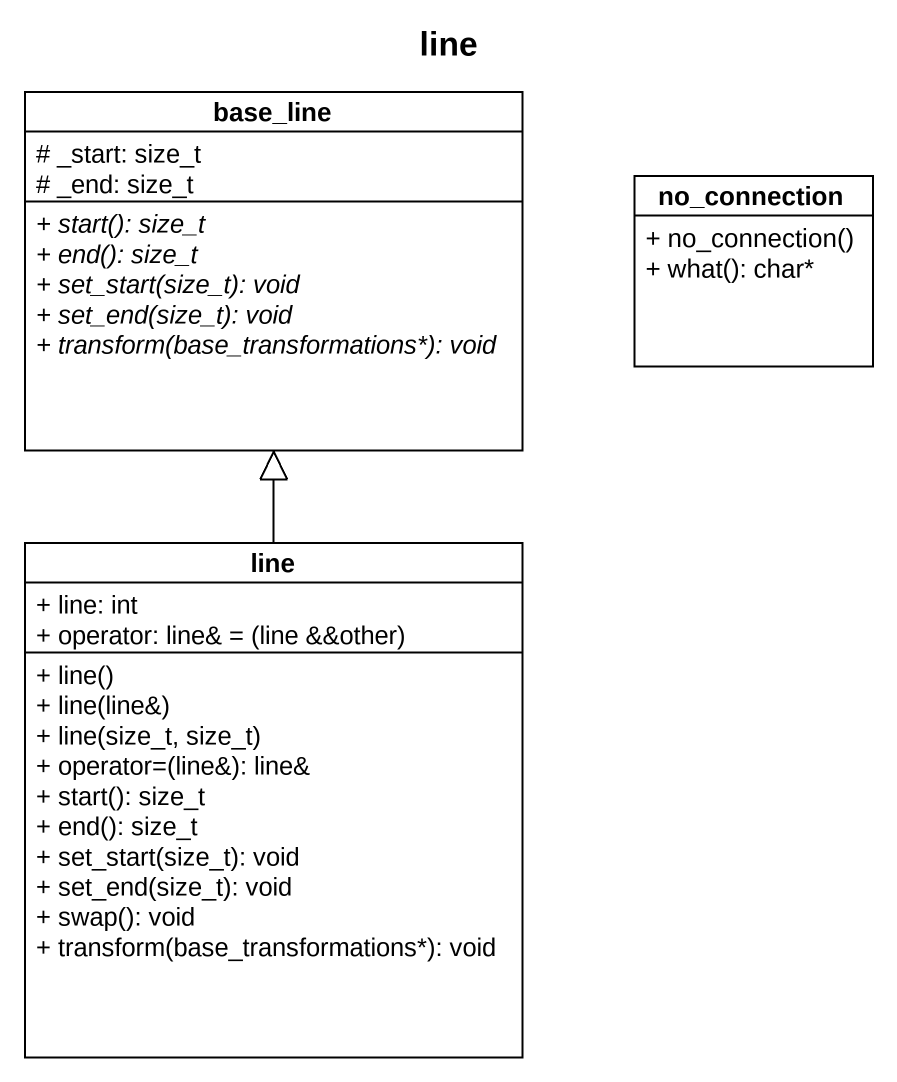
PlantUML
@startuml
title line
hide circle
hide empty members
skinparam classAttributeIconSize 0
class base_line {
  # _start: size_t
  # _end: size_t
  {abstract} + start(): size_t
  {abstract} + end(): size_t
  {abstract} + set_start(size_t): void
  {abstract} + set_end(size_t): void
  {abstract} + transform(base_transformations*): void
}
class no_connection {
  + no_connection()
  + what(): char*
}
class line {
  + line: int
  {field} + operator: line& = (line &&other)
  + line()
  + line(line&)
  + line(size_t, size_t)
  + operator=(line&): line&
  + start(): size_t
  + end(): size_t
  + set_start(size_t): void
  + set_end(size_t): void
  + swap(): void
  + transform(base_transformations*): void
}
line -up-|> base_line
@enduml
